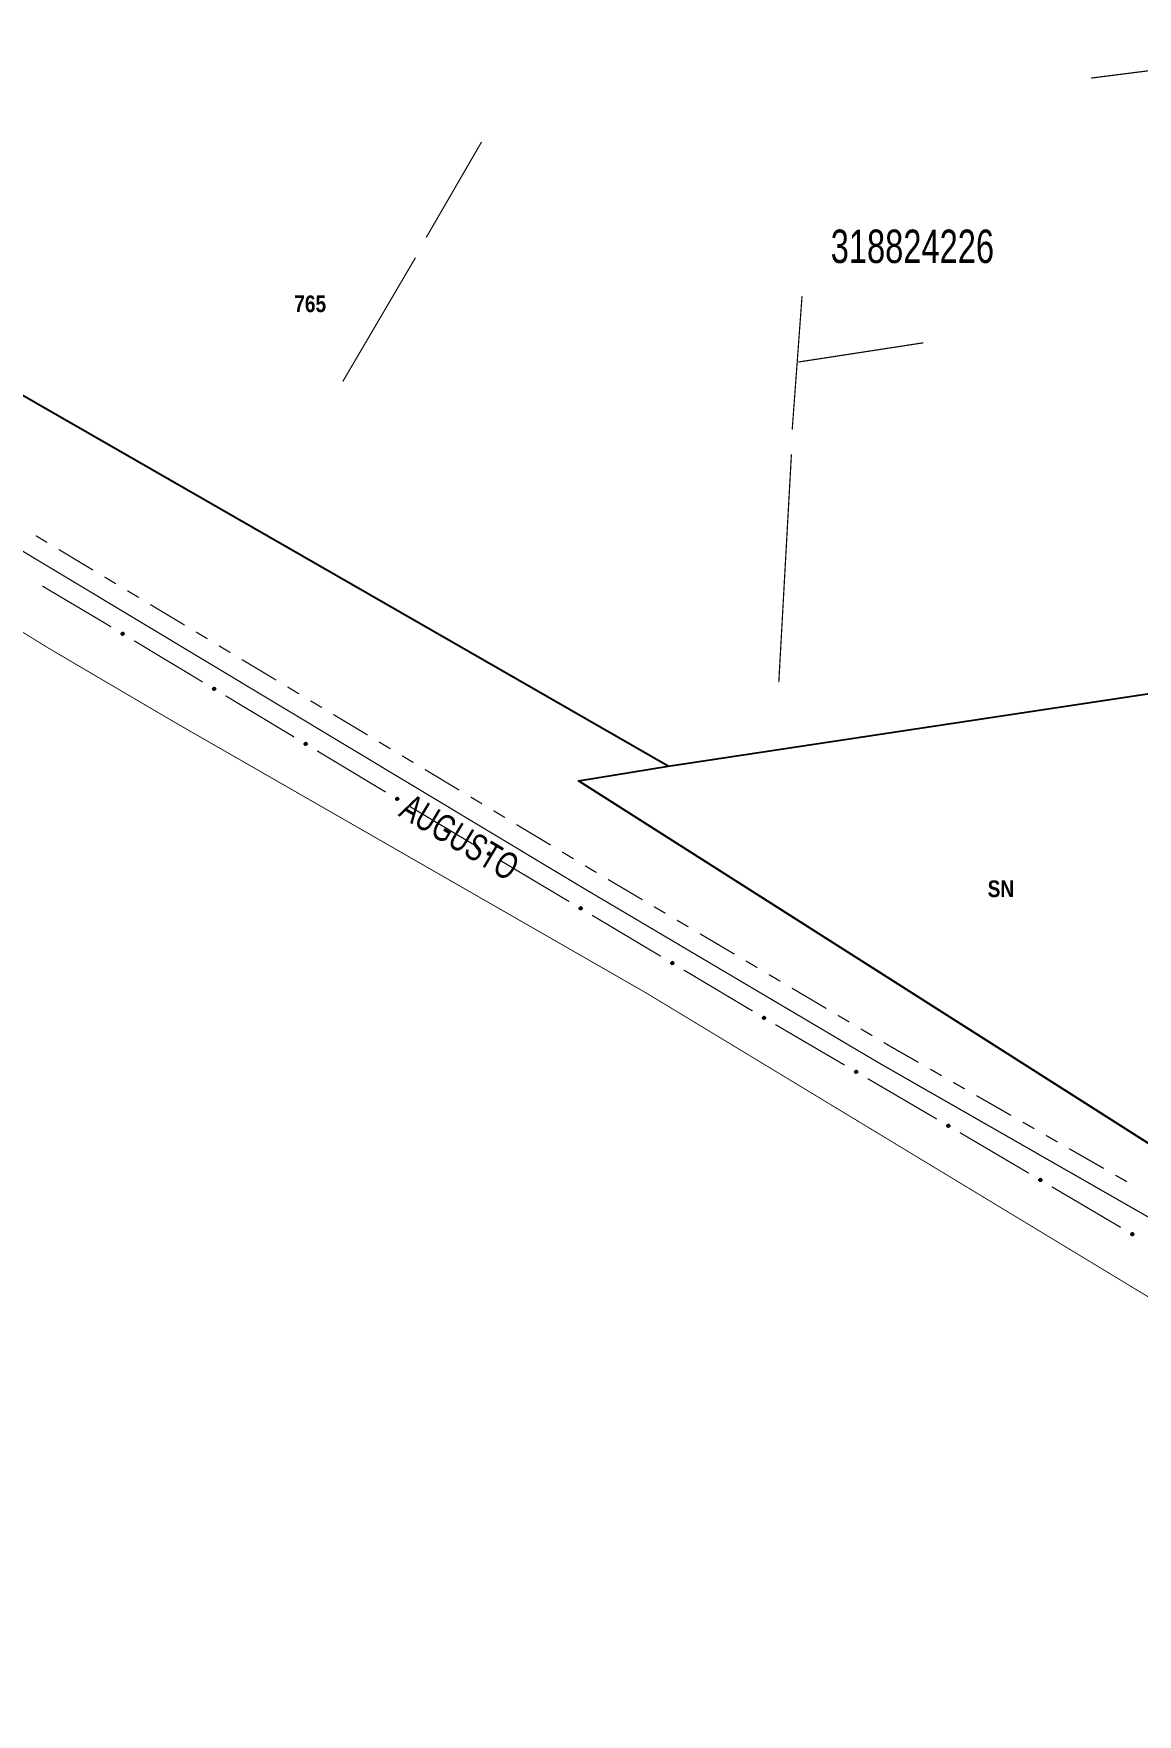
# Model space of a CAD drawing. Extents: x 203591 to 208218, y 4854879 to 4857795.
# Drawn here: x 204085.9 to 204251.3, y 4855607.2 to 4855859 of the extents above; entities that cross this region are included whole.
import ezdxf
from ezdxf.enums import TextEntityAlignment as Align

# ---------------------------------------------------------------- set-up
doc = ezdxf.new("R2010")
doc.units = 0
doc.header["$LTSCALE"] = 1.5
doc.header["$MEASUREMENT"] = 0
doc.linetypes.add('TRACO_05', pattern=[11, 7, -1, 0.5, -1, 0.5, -1])
for name, color, linetype in [('CD-MALHA-LOTES', 40, 'CONTINUOUS'), ('CD_TXT_QUADRA', 7, 'CONTINUOUS'), ('HD-VALAS-DRENOS', 170, 'CONTINUOUS'), ('LM-LIM-SETOR-FISCAL', 7, 'CONTINUOUS'), ('RU-QUADRAS', 210, 'CONTINUOUS'), ('SV-EIXO-ROD-ESTR', 7, 'CONTINUOUS'), ('SV-FX-DOM-FED', 20, 'CONTINUOUS'), ('SV-ROD-ESTADUAIS', 20, 'CONTINUOUS'), ('SV-TXT-ROD-EST', 20, 'CONTINUOUS'), ('Th_NmrPorta', 7, 'CONTINUOUS')]:
    doc.layers.add(name, color=color, linetype=linetype)
doc.styles.add('ARIAL', font='ARIAL.TTF')
doc.styles.get("Standard").update_dxf_attribs({"font": 'swisscbo.ttf'})
doc.linetypes.add('Limite', pattern='A,20,-3,[130,ltypeshp.shx,S=6.35,R=0,X=0,Y=0],-3,20', length=46)

msp = doc.modelspace()

# ---------------------------------------------------------------- linework, layer by layer
at = {"layer": 'CD-MALHA-LOTES', "linetype": 'Continuous', "flags": 128}
for points in [[(204180.98, 4855749.27), (203986.66, 4855860.84)], [(204180.98, 4855749.27), (204299.47, 4855767.18)], [(204292.08, 4855667.9), (204167.58, 4855747.08), (204180.98, 4855749.27)]]:
    msp.add_lwpolyline(points, dxfattribs=at)
at = {"layer": 'HD-VALAS-DRENOS', "linetype": 'TRACO_05', "const_width": 0.18, "flags": 128}
for points in [[(204244.37, 4855852.38), (204273.12, 4855856.05)], [(204144.75, 4855828.5), (204153.04, 4855842.82)], [(204132.26, 4855806.94), (204143.14, 4855825.48)], [(204201.05, 4855819.67), (204199.58, 4855799.71)], [(204200.5, 4855809.84), (204219.23, 4855812.72)], [(204199.46, 4855796.02), (204197.57, 4855761.85)]]:
    msp.add_lwpolyline(points, dxfattribs=at)
at = {"layer": 'LM-LIM-SETOR-FISCAL', "linetype": 'Limite', "ltscale": 0.1, "const_width": 0.13, "flags": 128}
msp.add_lwpolyline([(205796.415, 4856248.315), (205682.51, 4856182.65), (205659.3, 4856170.51), (205621.44, 4856158.01), (205507.35, 4856123.37), (205407.36, 4856092.31), (205394.74, 4856089.5), (205362.25, 4856082.61), (205354.69, 4856080.34), (205337.55, 4856076.77), (205289.87, 4856073.56), (205229.36, 4856070.3), (205219.27, 4856069.56), (205147.92, 4856065.7), (205113.32, 4856064.4), (205090.92, 4856063.16), (205009.9, 4856058.92), (204851.88, 4856050.7), (204687.08, 4856042.13), (204637.14, 4856038.78), (204603.03, 4856036.66), (204553.89, 4856035.32), (204520.66, 4856035.13), (204502.57, 4856037.61), (204484.57, 4856041.23), (204412.67, 4856060.75), (204330.68, 4856083.79), (204299.16, 4856093.11), (204270.41, 4856101.78), (204253.26, 4856107.22), (204244.69, 4856110.17), (204218.41, 4856111.79), (204202.69, 4856112.17), (204189.55, 4856111.98), (204142.89, 4856109.12), (204035.38, 4856102.27), (203993.42, 4856098.93), (203985.94, 4856098.57), (203969, 4856097.51), (203907.01, 4856092.75), (203828.45, 4856087.6), (203806.83, 4856085.89), (203745.43, 4856081.58), (203724.99, 4856080.15), (203677.22, 4856076.56), (203633.71, 4856071.22), (203591.04, 4856063.51), (203660.37, 4856023.03), (203705.27, 4855996.41), (203743.77, 4855973.31), (203818.31, 4855928.72), (203887.09, 4855887.86), (203952.66, 4855848.85), (204025, 4855805.96), (204088.2, 4855766.95), (204107.49, 4855755.62), (204177.8, 4855715.26), (204283.05, 4855651.55), (204316.3, 4855629.3), (204344.05, 4855608.74), (204359.413431, 4855596.133587), (204366.73, 4855590.13), (204395.58, 4855561.78), (204414.87, 4855540.12), (204436.53, 4855514.57), (204458.95, 4855485.04), (204486.36, 4855444.86), (204505.82, 4855416.26), (204534.16, 4855377.59), (204568.85, 4855328.27), (204604.98, 4855276.24), (204637.1, 4855229.79), (204661.77, 4855193.9), (204679.77, 4855167.91), (204703.32, 4855133.45), (204736.81, 4855084.64), (204752.67, 4855062.31), (204783.23, 4855019.37), (204803.12, 4854991.18), (204834.249649, 4854948.199642), (204845.64, 4854959.83), (204876.75, 4854964.71), (204914.35, 4854970.84), (204996.87, 4854983.31), (205090.66, 4854997.71), (205105.98, 4854999.94), (205187.94, 4855012.05), (205245.94, 4855021.11), (205272.68, 4855025.85), (205289.82, 4855028.52), (205353.63, 4855038.1), (205379.87, 4855044.32), (205380.17, 4855053.59), (205399.55, 4855054.95), (205426.54, 4855056.03), (205437.99, 4855056.62), (205499.63, 4855060.67), (205539.31, 4855063.19), (205567.09, 4855064.98), (205582.41, 4855066.09), (205635.91, 4855070), (205692.95, 4855073.42), (205739.37, 4855076.32), (205755.85, 4855076.88), (205779.09, 4855078.91), (205796.39, 4855080.33), (205832.27, 4855082.2), (205855.36, 4855083.58), (205884.96, 4855084.97), (205904.85, 4855085.43), (205945.85, 4855088.06), (205975.45, 4855089.94), (205990.04, 4855090.61), (206010.45, 4855091.62), (206021.42, 4855091.93), (206022.38, 4855094.63), (206023.19, 4855099.07), (206023.73, 4855105.32), (206023.73, 4855114.57), (206023.61, 4855122.77), (206023.73, 4855128.91), (206023.31, 4855148.74), (206059.09, 4855155.08), (206090.43, 4855139.24), (206138.56, 4855111.07), (206178.75, 4855088.19), (206206.79, 4855072.52), (206222.46, 4855062.86), (206230.38, 4855057.64), (206237.19, 4855052.51), (206245.02, 4855046.96), (206277.61, 4855028.92), (206315.11, 4855009.06), (206322.43, 4855004.94), (206334.61, 4854998.15), (206344.05, 4854991.94), (206370.01, 4854978.16), (206377.13, 4854974.52), (206383.62, 4854970.88), (206391.86, 4854965.97), (206400.96, 4854960.99), (206409.67, 4854956.24), (206418.06, 4854951.81), (206428.03, 4854946.58), (206436.74, 4854941.99), (206446.39, 4854936.45), (206454.94, 4854931.86), (206463.33, 4854927.27), (206473.94, 4854921.41), (206483.44, 4854916.66), (206493.49, 4854911.28), (206502.2, 4854906.53), (206509.16, 4854902.73), (206517.55, 4854899.17), (206528.48, 4854896), (206549.69, 4854889.67), (206564.41, 4854883.97), (206567.2, 4854879.08), (206570.83, 4854883.26), (206576.05, 4854891.17), (206582.86, 4854902.57), (206588.24, 4854910.17), (206594.1, 4854919.67), (206601.38, 4854929.09), (206611.99, 4854937.95), (206625.76, 4854949.98), (206640.32, 4854965.18), (206646.34, 4854973.73), (206650.93, 4854980.7), (206656.31, 4854989.4), (206659.8, 4854993.84), (206666.37, 4855000.56), (206674.91, 4855008.32), (206682.51, 4855016.24), (206687.1, 4855021.3), (206689.8, 4855026.21), (206695.97, 4855035.87), (206702.46, 4855046.95), (206709.74, 4855060.01), (206715.44, 4855068.88), (206721.77, 4855075.21), (206727.79, 4855082.65), (206732.22, 4855088.66), (206736.5, 4855097.05), (206739.58, 4855106.79), (206740.85, 4855116.29), (206741.17, 4855125.63), (206741.64, 4855134.02), (206741.17, 4855142.09), (206742.12, 4855150.72), (206742.75, 4855160.06), (206742.43, 4855173.36), (206743.07, 4855183.81), (206745.76, 4855192.36), (206748.45, 4855197.74), (206758.11, 4855205.5), (206768.24, 4855208.82), (206775.2, 4855210.56), (206778.84, 4855212.3), (206783.44, 4855216.26), (206786.6, 4855221.64), (206789.29, 4855225.29), (206792.14, 4855229.4), (206795.63, 4855232.73), (206801.01, 4855234.47), (206808.45, 4855236.21), (206816.52, 4855237.63), (206822.22, 4855240.17), (206827.6, 4855242.54), (206831.4, 4855244.28), (206836.63, 4855244.44), (206839.95, 4855243.97), (206842.19, 4855243.65), (206845.62, 4855240.46), (206849.62, 4855235.99), (206854.58, 4855232.12), (206859.64, 4855229.78), (206864.76, 4855227.39), (206870.2, 4855225.04), (206874.73, 4855222.3), (206878.92, 4855219.29), (206882.98, 4855215.83), (206887.98, 4855212.7), (206893.95, 4855209.85), (206900.29, 4855207.85), (206907.15, 4855206.19), (206913.73, 4855205.04), (206920.81, 4855203.6), (206927.56, 4855201.94), (206933.6, 4855200.48), (206939.89, 4855199.17), (206945.67, 4855197.5), (206951.88, 4855196.77), (206955.646692, 4855197.169441), (206957.306662, 4855197.34315), (206961.862616, 4855199.664984), (206966.527907, 4855198.429918), (206972.051755, 4855197.762708), (206977.408644, 4855196.392723), (206983.226231, 4855195.866614), (206988.517313, 4855195.575902), (206994.381656, 4855194.986132), (206999.439545, 4855194.39722), (207005.614593, 4855193.621657), (207012.363297, 4855193.601324), (207017.572169, 4855195.36525), (207023.03395, 4855199.405412), (207027.732957, 4855202.047994), (207032.274552, 4855204.906141), (207036.833943, 4855207.976499), (207041.709791, 4855210.664404), (207047.645836, 4855212.460922), (207053.627362, 4855214.050921), (207060.025663, 4855216.416757), (207065.622577, 4855219.182648), (207071.297192, 4855222.28006), (207076.000549, 4855226.442043), (207079.81713, 4855231.025691), (207081.103271, 4855236.760794), (207082.59759, 4855241.307754), (207088.023389, 4855243.939561), (207090.578395, 4855249.590665), (207089.808985, 4855256.17649), (207088.296416, 4855261.394437), (207091.682817, 4855264.782116), (207096.437455, 4855266.14688), (207101.10609, 4855269.633922), (207105.023599, 4855274.180832), (207109.741577, 4855275.556417), (207115.560457, 4855275.105675), (207120.834136, 4855274.222138), (207125.843848, 4855273.366924), (207131.736831, 4855271.630579), (207137.125757, 4855270.101991), (207140.28442, 4855270.079902), (207149.515925, 4855272.920652), (207159.750695, 4855279.150512), (207168.205506, 4855287.160332), (207178.440276, 4855293.835183), (207190.455007, 4855299.175063), (207198.909818, 4855306.294903), (207210.479558, 4855312.524764), (207226.054209, 4855320.312089), (207238.95892, 4855331.88183), (207248.7487, 4855350.571411), (207250.973651, 4855379.940753), (207256.758521, 4855404.860194), (207263.433371, 4855423.994765), (207271.888182, 4855446.689256), (207282.567942, 4855472.943668), (207294.805168, 4855494.970674), (207326.84445, 4855524.340016), (207365.558582, 4855558.159258), (207387.072345, 4855586.866424), (207407.157013, 4855615.155159), (207422.962295, 4855638.924947), (207434.532036, 4855666.069339), (207438.091956, 4855689.65381), (207436.311996, 4855734.152813), (207437.646966, 4855776.64936), (207435.867006, 4855804.683732), (207437.201976, 4855838.502973), (207442.986846, 4855862.087445), (207450.106687, 4855888.786846), (207460.341457, 4855908.811397), (207484.893222, 4855935.842551), (207514.888754, 4855951.474025), (207555.868566, 4855955.698748), (207618.394465, 4855944.291996), (207657.684388, 4855935.842551), (207679.230475, 4855930.772883), (207701.081061, 4855927.500978), (207727.335472, 4855933.285849), (207757.594794, 4855943.075629), (207797.198906, 4855948.41551), (207840.362939, 4855943.520619), (207880.857031, 4855931.060899), (207908.46854, 4855922.081144), (207928.081857, 4855916.750273), (207978.978222, 4855907.32502), (207988.919986, 4855905.773418), (208022.363859, 4855902.136547), (208058.853041, 4855901.246567), (208090.002343, 4855903.026527), (208114.955167, 4855908.683361), (208130.682304, 4855913.813432), (208161.847626, 4855928.407512), (208188.891822, 4855948.61949), (208218.286591, 4855981.057933), (208187.445907, 4855991.449903), (208165.321069, 4856010.222493), (208159.224361, 4856022.94), (208156.58974, 4856039.12589), (208148.685879, 4856065.472094), (208141.72335, 4856085.385589), (208131.121743, 4856100.600365), (208114.978287, 4856123.563692), (208106.091421, 4856139.449948), (208093.205298, 4856162.116022), (208084.73682, 4856199.326829), (208076.797221, 4856229.27502), (208073.616124, 4856257.1496), (208067.838157, 4856284.431712), (208065.021572, 4856320.096316), (208063.518292, 4856367.226456), (208062.416051, 4856397.165935), (208051.054374, 4856419.94066), (208041.168955, 4856425.250761), (208034.147983, 4856457.455812), (208021.67975, 4856492.348298), (208031.159526, 4856541.689942), (208020.976111, 4856586.808408), (208019.467809, 4856600.268866), (208028.327718, 4856624.553543), (208027.926294, 4856671.90573), (208026.162133, 4856750.628679), (208030.440265, 4856795.701991), (208034.406877, 4856848.418794), (208036.125381, 4856871.257936), (208022.299519, 4856927.922659), (208010.560024, 4856953.886397), (208008.303255, 4856989.771934), (207999.795743, 4857038.357717), (207992.204293, 4857055.360826), (207973.187812, 4857100.767903), (207964.482023, 4857136.653753), (207955.32649, 4857174.790688), (207947.06, 4857205.66), (207936.24, 4857242.09), (207927.67, 4857273.58), (207918.98, 4857320.37), (207891.61, 4857379.79), (207864.78, 4857442.58), (207832.53, 4857508.13), (207814.62, 4857556.12), (207809.96, 4857575.68), (207785.03, 4857617.04), (207772.89, 4857638.07), (207748.63, 4857685.56), (207726.14, 4857726.05), (207670.54, 4857791.94), (207637.716929, 4857752.579866), (207327.499503, 4857249.046871), (207320.676618, 4857251.493261), (207314.080136, 4857253.877844), (207301.63279, 4857226.347664), (207278.712679, 4857178.433894), (207276.5774, 4857174.787641), (207262.892453, 4857152.57806), (207252.462304, 4857134.399802), (207240.885989, 4857115.917861), (207229.906692, 4857098.269253), (207214.91377, 4857077.033986), (207202.397592, 4857060.643753), (207187.795384, 4857042.763498), (207183.851205, 4857038.068132), (207172.84771, 4857025.964287), (207149.87276, 4857002.228535), (207122.979462, 4856978.24558), (207115.279823, 4856971.792429), (207096.554824, 4856956.721089), (207093.179038, 4856954.256239), (207063.969674, 4856931.265115), (207039.009706, 4856911.05036), (207002.55255, 4856880.952023), (206995.622513, 4856875.427191), (206955.697742, 4856843.197587), (206925.76, 4856819.17), (206889.95, 4856790.29), (206863.87, 4856769.12), (206847.05, 4856755.62), (206812.934473, 4856729.478313), (206791.2, 4856713), (206771.48, 4856697.98), (206751.62, 4856684.07), (206724.81, 4856665.42), (206695.34, 4856644.45), (206670.42, 4856628.03), (206663.08, 4856623.07), (206633.21, 4856602.21), (206600.85, 4856580.16), (206591.4, 4856573.83), (206573.31, 4856561.53), (206563.13, 4856555.38), (206553.22, 4856549.54), (206544.9, 4856545.03), (206536.19, 4856541.04), (206524.84, 4856536.19), (206513.22, 4856531.58), (206498.3, 4856526.31), (206481.81, 4856521.39), (206460.98, 4856515.61), (206436.55, 4856509.25), (206404.85, 4856501.32), (206376.503498, 4856494.172169), (206338.854515, 4856484.264542), (206332.61, 4856481.61), (206321.41, 4856478.45), (206309.98, 4856474.91), (206297.27, 4856470.73), (206283.09, 4856465.93), (206265.98, 4856460.4), (206237.37, 4856450.17), (206227.79, 4856446.64), (206207.64, 4856438.98), (206187.88, 4856431.02), (206170.1, 4856423.58), (206145.59, 4856412.49), (206123.09, 4856402.3), (206095.56, 4856389.84), (206084.72388, 4856385.188271), (206064.4, 4856375.95), (206043.92, 4856366.69), (206002.95, 4856348.23), (205973.98, 4856334.81), (205918.83, 4856309.59), (205889.94, 4856296.39), (205871.28, 4856287.81), (205863.09, 4856283.51), (205834.67, 4856269.04), (205796.415, 4856248.315)], dxfattribs=at)
at = {"layer": 'RU-QUADRAS', "color": 6, "linetype": 'Continuous'}
msp.add_lwpolyline([(203967.87, 4855874.24), (203994.38, 4855881.67), (204093.07, 4855893.76), (204108.15, 4855894.2), (204108.15, 4855892.6), (204122.57, 4855891.14), (204122.57, 4855889.54), (204128.54, 4855889.25), (204137.42, 4855881.67), (204137.86, 4855878.91), (204288.47, 4855897.4), (204302.31, 4855826.9), (204323, 4855718.39, -0.0253075114), (204318.77, 4855694.21), (204314.84, 4855683.57), (204300.42, 4855662.6), (204167.58, 4855747.08), (204180.98, 4855749.27), (203986.66, 4855860.84)], format="xyb", close=True, dxfattribs=at)
at = {"layer": 'SV-EIXO-ROD-ESTR', "const_width": 0.18, "flags": 128}
for points in [[(204095.49, 4855771.39), (204087.23273, 4855776.279382)], [(204095.83595, 4855771.181889), (204095.49, 4855771.39)], [(204097.549751, 4855770.150927), (204095.83595, 4855771.181889)], [(204111.260167, 4855761.903231), (204100.977355, 4855768.089003)], [(204124.970583, 4855753.655534), (204114.687771, 4855759.841306)], [(204138.680999, 4855745.407837), (204128.398187, 4855751.59361)], [(204152.420045, 4855737.207926), (204142.115314, 4855743.357115)], [(204166.159686, 4855729.009008), (204155.854955, 4855735.158197)], [(204179.899327, 4855720.810089), (204169.594596, 4855726.959278)], [(204193.638968, 4855712.611171), (204183.334237, 4855718.760359)], [(204207.435041, 4855704.50772), (204197.079561, 4855710.571055)], [(204221.242348, 4855696.423274), (204210.886868, 4855702.486608)], [(204235.03223, 4855688.309162), (204224.693871, 4855694.401644)], [(204248.816709, 4855680.185854), (204238.47835, 4855686.278335)]]:
    msp.add_lwpolyline(points, dxfattribs=at)
at = {"layer": 'SV-EIXO-ROD-ESTR', "flags": 128}
for points in [[(204099.329929, 4855768.951572), (204099.282639, 4855768.939094), (204099.239444, 4855768.938039), (204099.203165, 4855768.947528), (204099.173292, 4855768.964274), (204099.144659, 4855768.984847), (204099.120369, 4855769.011958), (204099.100074, 4855769.04802), (204099.087223, 4855769.09537), (204099.089051, 4855769.13969), (204099.096451, 4855769.175756), (204099.112118, 4855769.207912), (204099.13257, 4855769.235391), (204099.161566, 4855769.259692), (204099.198312, 4855769.279902), (204099.246238, 4855769.291672), (204099.288592, 4855769.292415), (204099.323442, 4855769.282315), (204099.355669, 4855769.26636), (204099.384649, 4855769.245006), (204099.408339, 4855769.218255), (204099.428621, 4855769.181221), (204099.439611, 4855769.133765), (204099.440835, 4855769.09153), (204099.431227, 4855769.056547), (204099.414804, 4855769.025173), (204099.394519, 4855768.996204), (204099.368283, 4855768.970652), (204099.329929, 4855768.951572)], [(204113.040345, 4855760.703876), (204112.993055, 4855760.691397), (204112.94986, 4855760.690342), (204112.91358, 4855760.699832), (204112.883707, 4855760.716577), (204112.855075, 4855760.73715), (204112.830784, 4855760.764261), (204112.81049, 4855760.800323), (204112.797639, 4855760.847673), (204112.799466, 4855760.891993), (204112.806867, 4855760.92806), (204112.822534, 4855760.960215), (204112.842986, 4855760.987695), (204112.871982, 4855761.011995), (204112.908728, 4855761.032205), (204112.956653, 4855761.043975), (204112.999007, 4855761.044719), (204113.033858, 4855761.034618), (204113.066085, 4855761.018663), (204113.095064, 4855760.997309), (204113.118755, 4855760.970559), (204113.139037, 4855760.933524), (204113.150027, 4855760.886068), (204113.151251, 4855760.843834), (204113.141643, 4855760.80885), (204113.12522, 4855760.777476), (204113.104934, 4855760.748508), (204113.078698, 4855760.722956), (204113.040345, 4855760.703876)], [(204126.75076, 4855752.456179), (204126.703471, 4855752.4437), (204126.660276, 4855752.442646), (204126.623996, 4855752.452135), (204126.594123, 4855752.46888), (204126.565491, 4855752.489454), (204126.5412, 4855752.516565), (204126.520905, 4855752.552627), (204126.508054, 4855752.599977), (204126.509882, 4855752.644297), (204126.517283, 4855752.680363), (204126.53295, 4855752.712518), (204126.553402, 4855752.739998), (204126.582398, 4855752.764299), (204126.619144, 4855752.784509), (204126.667069, 4855752.796278), (204126.709423, 4855752.797022), (204126.744274, 4855752.786922), (204126.776501, 4855752.770966), (204126.80548, 4855752.749612), (204126.829171, 4855752.722862), (204126.849453, 4855752.685828), (204126.860443, 4855752.638372), (204126.861667, 4855752.596137), (204126.852059, 4855752.561154), (204126.835636, 4855752.52978), (204126.81535, 4855752.500811), (204126.789114, 4855752.475259), (204126.75076, 4855752.456179)], [(204140.464833, 4855744.213824), (204140.417588, 4855744.201177), (204140.374397, 4855744.199969), (204140.338083, 4855744.20933), (204140.308151, 4855744.225969), (204140.279446, 4855744.24644), (204140.255059, 4855744.273465), (204140.234636, 4855744.309454), (204140.221617, 4855744.356758), (204140.223287, 4855744.401085), (204140.23056, 4855744.437177), (204140.246113, 4855744.469388), (204140.266467, 4855744.49694), (204140.295376, 4855744.521343), (204140.33205, 4855744.541684), (204140.379933, 4855744.553624), (204140.422284, 4855744.554518), (204140.457171, 4855744.544542), (204140.489454, 4855744.528701), (204140.518509, 4855744.50745), (204140.542295, 4855744.480784), (204140.562708, 4855744.443822), (204140.573867, 4855744.396405), (204140.575241, 4855744.354175), (204140.565757, 4855744.319158), (204140.549446, 4855744.287726), (204140.529263, 4855744.258685), (204140.503118, 4855744.23304), (204140.464833, 4855744.213824)], [(204154.204474, 4855736.014906), (204154.157229, 4855736.002259), (204154.114038, 4855736.001051), (204154.077724, 4855736.010411), (204154.047792, 4855736.02705), (204154.019087, 4855736.047521), (204153.9947, 4855736.074546), (204153.974277, 4855736.110536), (204153.961258, 4855736.15784), (204153.962928, 4855736.202166), (204153.970201, 4855736.238258), (204153.985754, 4855736.270469), (204154.006108, 4855736.298021), (204154.035017, 4855736.322425), (204154.071691, 4855736.342765), (204154.119574, 4855736.354705), (204154.161925, 4855736.355599), (204154.196812, 4855736.345623), (204154.229095, 4855736.329782), (204154.25815, 4855736.308531), (204154.281936, 4855736.281866), (204154.302349, 4855736.244903), (204154.313508, 4855736.197487), (204154.314882, 4855736.155257), (204154.305398, 4855736.12024), (204154.289087, 4855736.088807), (204154.268904, 4855736.059767), (204154.242759, 4855736.034122), (204154.204474, 4855736.014906)], [(204167.944115, 4855727.815987), (204167.89687, 4855727.80334), (204167.853679, 4855727.802132), (204167.817365, 4855727.811493), (204167.787433, 4855727.828132), (204167.758728, 4855727.848603), (204167.734341, 4855727.875627), (204167.713918, 4855727.911617), (204167.700899, 4855727.958921), (204167.702569, 4855728.003248), (204167.709842, 4855728.03934), (204167.725395, 4855728.07155), (204167.745749, 4855728.099103), (204167.774658, 4855728.123506), (204167.811332, 4855728.143847), (204167.859215, 4855728.155787), (204167.901566, 4855728.156681), (204167.936453, 4855728.146705), (204167.968736, 4855728.130864), (204167.997791, 4855728.109613), (204168.021577, 4855728.082947), (204168.04199, 4855728.045985), (204168.053149, 4855727.998568), (204168.054523, 4855727.956338), (204168.045039, 4855727.921321), (204168.028728, 4855727.889889), (204168.008545, 4855727.860848), (204167.9824, 4855727.835203), (204167.944115, 4855727.815987)], [(204181.683756, 4855719.617069), (204181.636511, 4855719.604422), (204181.59332, 4855719.603214), (204181.557006, 4855719.612574), (204181.527074, 4855719.629213), (204181.498369, 4855719.649684), (204181.473982, 4855719.676709), (204181.453559, 4855719.712699), (204181.44054, 4855719.760003), (204181.44221, 4855719.804329), (204181.449483, 4855719.840421), (204181.465036, 4855719.872632), (204181.48539, 4855719.900184), (204181.514299, 4855719.924588), (204181.550973, 4855719.944928), (204181.598856, 4855719.956868), (204181.641207, 4855719.957762), (204181.676094, 4855719.947786), (204181.708377, 4855719.931945), (204181.737432, 4855719.910694), (204181.761218, 4855719.884029), (204181.781631, 4855719.847066), (204181.79279, 4855719.79965), (204181.794164, 4855719.75742), (204181.78468, 4855719.722402), (204181.768369, 4855719.69097), (204181.748186, 4855719.66193), (204181.722041, 4855719.636284), (204181.683756, 4855719.617069)], [(204195.423397, 4855711.41815), (204195.376152, 4855711.405503), (204195.332961, 4855711.404295), (204195.296647, 4855711.413656), (204195.266715, 4855711.430294), (204195.23801, 4855711.450766), (204195.213623, 4855711.47779), (204195.1932, 4855711.51378), (204195.180181, 4855711.561084), (204195.181851, 4855711.60541), (204195.189124, 4855711.641503), (204195.204677, 4855711.673713), (204195.225031, 4855711.701266), (204195.25394, 4855711.725669), (204195.290614, 4855711.74601), (204195.338497, 4855711.75795), (204195.380848, 4855711.758844), (204195.415735, 4855711.748868), (204195.448018, 4855711.733027), (204195.477073, 4855711.711776), (204195.500859, 4855711.68511), (204195.521272, 4855711.648148), (204195.532431, 4855711.600731), (204195.533805, 4855711.558501), (204195.524321, 4855711.523484), (204195.50801, 4855711.492052), (204195.487827, 4855711.463011), (204195.461682, 4855711.437366), (204195.423397, 4855711.41815)], [(204209.229324, 4855703.329571), (204209.182185, 4855703.316532), (204209.139006, 4855703.314965), (204209.102616, 4855703.324023), (204209.072546, 4855703.340413), (204209.043672, 4855703.360645), (204209.019062, 4855703.387466), (204208.99834, 4855703.423284), (204208.984928, 4855703.470479), (204208.98623, 4855703.514817), (204208.993202, 4855703.550969), (204209.008487, 4855703.583308), (204209.028611, 4855703.611028), (204209.057317, 4855703.635671), (204209.093821, 4855703.656316), (204209.141603, 4855703.668653), (204209.183945, 4855703.669899), (204209.218913, 4855703.660213), (204209.251327, 4855703.644641), (204209.280558, 4855703.623632), (204209.304564, 4855703.597165), (204209.325284, 4855703.560374), (204209.336836, 4855703.513052), (204209.338561, 4855703.470835), (204209.329369, 4855703.43574), (204209.31332, 4855703.404173), (204209.293379, 4855703.374966), (204209.267448, 4855703.349104), (204209.229324, 4855703.329571)], [(204223.036631, 4855695.245124), (204222.989492, 4855695.232085), (204222.946313, 4855695.230518), (204222.909923, 4855695.239577), (204222.879853, 4855695.255966), (204222.850979, 4855695.276198), (204222.826369, 4855695.303019), (204222.805647, 4855695.338838), (204222.792235, 4855695.386032), (204222.793537, 4855695.430371), (204222.800509, 4855695.466522), (204222.815794, 4855695.498861), (204222.835918, 4855695.526582), (204222.864624, 4855695.551225), (204222.901128, 4855695.571869), (204222.94891, 4855695.584207), (204222.991252, 4855695.585453), (204223.02622, 4855695.575767), (204223.058634, 4855695.560195), (204223.087865, 4855695.539186), (204223.111871, 4855695.512719), (204223.132591, 4855695.475928), (204223.144143, 4855695.428605), (204223.145868, 4855695.386388), (204223.136676, 4855695.351293), (204223.120627, 4855695.319727), (204223.100686, 4855695.29052), (204223.074755, 4855695.264658), (204223.036631, 4855695.245124)], [(204236.823186, 4855687.125964), (204236.776011, 4855687.113057), (204236.732828, 4855687.111612), (204236.696464, 4855687.120773), (204236.66644, 4855687.137247), (204236.637623, 4855687.15756), (204236.613088, 4855687.18445), (204236.592468, 4855687.220327), (204236.579189, 4855687.267559), (204236.580616, 4855687.311894), (204236.587689, 4855687.348026), (204236.603065, 4855687.380321), (204236.623268, 4855687.407985), (204236.652042, 4855687.432547), (204236.688604, 4855687.453089), (204236.736421, 4855687.465292), (204236.778767, 4855687.466418), (204236.813707, 4855687.456634), (204236.846077, 4855687.440971), (204236.875249, 4855687.41988), (204236.899181, 4855687.393345), (204236.919797, 4855687.356496), (204236.931215, 4855687.309141), (204236.932821, 4855687.266919), (204236.92353, 4855687.23185), (204236.907392, 4855687.200329), (204236.887369, 4855687.171178), (204236.861366, 4855687.14539), (204236.823186, 4855687.125964)], [(204250.607665, 4855679.002655), (204250.56049, 4855678.989749), (204250.517307, 4855678.988303), (204250.480942, 4855678.997464), (204250.450919, 4855679.013939), (204250.422102, 4855679.034252), (204250.397567, 4855679.061142), (204250.376947, 4855679.097019), (204250.363668, 4855679.144251), (204250.365095, 4855679.188586), (204250.372168, 4855679.224717), (204250.387544, 4855679.257013), (204250.407747, 4855679.284677), (204250.436521, 4855679.309239), (204250.473083, 4855679.32978), (204250.5209, 4855679.341983), (204250.563246, 4855679.34311), (204250.598186, 4855679.333326), (204250.630556, 4855679.317662), (204250.659727, 4855679.296571), (204250.68366, 4855679.270037), (204250.704275, 4855679.233187), (204250.715694, 4855679.185833), (204250.7173, 4855679.143611), (204250.708009, 4855679.108542), (204250.691871, 4855679.077021), (204250.671848, 4855679.04787), (204250.645845, 4855679.022081), (204250.607665, 4855679.002655)]]:
    msp.add_lwpolyline(points, close=True, dxfattribs=at)
for points in [[(204099.368283, 4855768.970652), (204099.087223, 4855769.09537)], [(204099.394519, 4855768.996204), (204099.089051, 4855769.13969)], [(204099.37742, 4855768.985988), (204099.091838, 4855769.11479)], [(204099.400851, 4855769.011702), (204099.096094, 4855769.153631)], [(204099.414804, 4855769.025173), (204099.096451, 4855769.175756)], [(204099.349312, 4855768.963087), (204099.097638, 4855769.07149)], [(204099.329929, 4855768.951572), (204099.100074, 4855769.04802)], [(204099.421012, 4855769.042569), (204099.107139, 4855769.193167)], [(204099.431227, 4855769.056547), (204099.112118, 4855769.207912)], [(204099.303894, 4855768.945822), (204099.116776, 4855769.026538)], [(204099.282639, 4855768.939094), (204099.120369, 4855769.011958)], [(204099.433454, 4855769.076487), (204099.125189, 4855769.220525)], [(204099.440835, 4855769.09153), (204099.13257, 4855769.235391)], [(204099.258019, 4855768.938386), (204099.140608, 4855768.994684)], [(204099.239444, 4855768.938039), (204099.144659, 4855768.984847)], [(204099.43888, 4855769.114625), (204099.151662, 4855769.246003)], [(204099.439611, 4855769.133765), (204099.161566, 4855769.259692)], [(204099.430037, 4855769.158161), (204099.182812, 4855769.268666)], [(204099.428621, 4855769.181221), (204099.198312, 4855769.279902)], [(204099.412535, 4855769.200538), (204099.229162, 4855769.282186)], [(204099.408339, 4855769.218255), (204099.246238, 4855769.291672)], [(204099.392448, 4855769.233323), (204099.273165, 4855769.289155)], [(204099.384649, 4855769.245006), (204099.288592, 4855769.292415)], [(204113.078698, 4855760.722956), (204112.797639, 4855760.847673)], [(204113.104934, 4855760.748508), (204112.799466, 4855760.891993)], [(204113.087836, 4855760.738291), (204112.802253, 4855760.867093)], [(204113.111267, 4855760.764006), (204112.80651, 4855760.905934)], [(204113.12522, 4855760.777476), (204112.806867, 4855760.92806)], [(204113.059728, 4855760.71539), (204112.808054, 4855760.823794)], [(204113.040345, 4855760.703876), (204112.81049, 4855760.800323)], [(204113.131428, 4855760.794872), (204112.817554, 4855760.94547)], [(204113.141643, 4855760.80885), (204112.822534, 4855760.960215)], [(204113.01431, 4855760.698125), (204112.827191, 4855760.778841)], [(204112.993055, 4855760.691397), (204112.830784, 4855760.764261)], [(204113.143869, 4855760.82879), (204112.835605, 4855760.972829)], [(204113.151251, 4855760.843834), (204112.842986, 4855760.987695)], [(204112.968434, 4855760.690689), (204112.851024, 4855760.746988)], [(204112.94986, 4855760.690342), (204112.855075, 4855760.73715)], [(204113.149296, 4855760.866928), (204112.862078, 4855760.998306)], [(204113.150027, 4855760.886068), (204112.871982, 4855761.011995)], [(204113.140453, 4855760.910465), (204112.893227, 4855761.020969)], [(204113.139037, 4855760.933524), (204112.908728, 4855761.032205)], [(204113.122951, 4855760.952841), (204112.939578, 4855761.034489)], [(204113.118755, 4855760.970559), (204112.956653, 4855761.043975)], [(204113.102863, 4855760.985626), (204112.98358, 4855761.041459)], [(204113.095064, 4855760.997309), (204112.999007, 4855761.044719)], [(204126.789114, 4855752.475259), (204126.508054, 4855752.599977)], [(204126.81535, 4855752.500811), (204126.509882, 4855752.644297)], [(204126.798252, 4855752.490594), (204126.512669, 4855752.619396)], [(204126.821683, 4855752.516309), (204126.516926, 4855752.658238)], [(204126.835636, 4855752.52978), (204126.517283, 4855752.680363)], [(204126.770144, 4855752.467693), (204126.51847, 4855752.576097)], [(204126.75076, 4855752.456179), (204126.520905, 4855752.552627)], [(204126.841843, 4855752.547176), (204126.52797, 4855752.697773)], [(204126.852059, 4855752.561154), (204126.53295, 4855752.712518)], [(204126.724725, 4855752.450429), (204126.537607, 4855752.531144)], [(204126.703471, 4855752.4437), (204126.5412, 4855752.516565)], [(204126.854285, 4855752.581093), (204126.54602, 4855752.725132)], [(204126.861667, 4855752.596137), (204126.553402, 4855752.739998)], [(204126.67885, 4855752.442993), (204126.56144, 4855752.499291)], [(204126.660276, 4855752.442646), (204126.565491, 4855752.489454)], [(204126.859711, 4855752.619231), (204126.572493, 4855752.750609)], [(204126.860443, 4855752.638372), (204126.582398, 4855752.764299)], [(204126.850869, 4855752.662768), (204126.603643, 4855752.773273)], [(204126.849453, 4855752.685828), (204126.619144, 4855752.784509)], [(204126.833366, 4855752.705145), (204126.649993, 4855752.786792)], [(204126.829171, 4855752.722862), (204126.667069, 4855752.796278)], [(204126.813279, 4855752.73793), (204126.693996, 4855752.793762)], [(204126.80548, 4855752.749612), (204126.709423, 4855752.797022)], [(204140.503118, 4855744.23304), (204140.221617, 4855744.356758)], [(204140.529263, 4855744.258685), (204140.223287, 4855744.401085)], [(204140.512201, 4855744.248408), (204140.226163, 4855744.376194)], [(204140.535541, 4855744.274206), (204140.230282, 4855744.41505)], [(204140.549446, 4855744.287726), (204140.23056, 4855744.437177)], [(204140.484175, 4855744.225407), (204140.232117, 4855744.332916)], [(204140.464833, 4855744.213824), (204140.234636, 4855744.309454)], [(204140.555592, 4855744.305144), (204140.241185, 4855744.454625)], [(204140.565757, 4855744.319158), (204140.246113, 4855744.469388)], [(204140.438818, 4855744.207981), (204140.251414, 4855744.288031)], [(204140.417588, 4855744.201177), (204140.255059, 4855744.273465)], [(204140.567913, 4855744.339106), (204140.259138, 4855744.482048)], [(204140.575241, 4855744.354175), (204140.266467, 4855744.49694)], [(204140.39297, 4855744.200382), (204140.27536, 4855744.256263)], [(204140.374397, 4855744.199969), (204140.279446, 4855744.24644)], [(204140.573203, 4855744.377263), (204140.28552, 4855744.507619)], [(204140.573867, 4855744.396405), (204140.295376, 4855744.521343)], [(204140.564206, 4855744.420768), (204140.31659, 4855744.530393)], [(204140.562708, 4855744.443822), (204140.33205, 4855744.541684)], [(204140.546553, 4855744.463082), (204140.362891, 4855744.544077)], [(204140.542295, 4855744.480784), (204140.379933, 4855744.553624)], [(204140.52635, 4855744.495795), (204140.406869, 4855744.551203)], [(204140.518509, 4855744.50745), (204140.422284, 4855744.554518)], [(204154.242759, 4855736.034122), (204153.961258, 4855736.15784)], [(204154.268904, 4855736.059767), (204153.962928, 4855736.202166)], [(204154.251842, 4855736.049489), (204153.965804, 4855736.177276)], [(204154.275182, 4855736.075287), (204153.969923, 4855736.216132)], [(204154.289087, 4855736.088807), (204153.970201, 4855736.238258)], [(204154.223816, 4855736.026489), (204153.971758, 4855736.133997)], [(204154.295233, 4855736.106225), (204153.980826, 4855736.255706)], [(204154.305398, 4855736.12024), (204153.985754, 4855736.270469)], [(204154.307554, 4855736.140187), (204153.998779, 4855736.283129)], [(204154.314882, 4855736.155257), (204154.006108, 4855736.298021)], [(204154.312844, 4855736.178344), (204154.025161, 4855736.3087)], [(204154.313508, 4855736.197487), (204154.035017, 4855736.322425)], [(204154.303847, 4855736.221849), (204154.056231, 4855736.331474)], [(204154.302349, 4855736.244903), (204154.071691, 4855736.342765)], [(204154.286194, 4855736.264163), (204154.102532, 4855736.345159)], [(204154.281936, 4855736.281866), (204154.119574, 4855736.354705)], [(204154.265991, 4855736.296877), (204154.14651, 4855736.352285)], [(204154.25815, 4855736.308531), (204154.161925, 4855736.355599)], [(204154.204474, 4855736.014906), (204153.974277, 4855736.110536)], [(204154.178459, 4855736.009063), (204153.991055, 4855736.089113)], [(204154.157229, 4855736.002259), (204153.9947, 4855736.074546)], [(204154.132611, 4855736.001464), (204154.015001, 4855736.057345)], [(204154.114038, 4855736.001051), (204154.019087, 4855736.047521)], [(204167.9824, 4855727.835203), (204167.700899, 4855727.958921)], [(204168.008545, 4855727.860848), (204167.702569, 4855728.003248)], [(204167.991483, 4855727.850571), (204167.705445, 4855727.978357)], [(204168.014823, 4855727.876369), (204167.709564, 4855728.017213)], [(204168.028728, 4855727.889889), (204167.709842, 4855728.03934)], [(204167.963457, 4855727.82757), (204167.711399, 4855727.935079)], [(204167.944115, 4855727.815987), (204167.713918, 4855727.911617)], [(204168.034874, 4855727.907307), (204167.720467, 4855728.056788)], [(204168.045039, 4855727.921321), (204167.725395, 4855728.07155)], [(204167.9181, 4855727.810144), (204167.730696, 4855727.890194)], [(204167.89687, 4855727.80334), (204167.734341, 4855727.875627)], [(204168.047195, 4855727.941268), (204167.73842, 4855728.084211)], [(204168.054523, 4855727.956338), (204167.745749, 4855728.099103)], [(204167.872252, 4855727.802545), (204167.754642, 4855727.858426)], [(204167.853679, 4855727.802132), (204167.758728, 4855727.848603)], [(204168.052485, 4855727.979426), (204167.764802, 4855728.109782)], [(204168.053149, 4855727.998568), (204167.774658, 4855728.123506)], [(204168.043488, 4855728.022931), (204167.795871, 4855728.132556)], [(204168.04199, 4855728.045985), (204167.811332, 4855728.143847)], [(204168.025835, 4855728.065245), (204167.842173, 4855728.14624)], [(204168.021577, 4855728.082947), (204167.859215, 4855728.155787)], [(204168.005632, 4855728.097958), (204167.886151, 4855728.153366)], [(204167.997791, 4855728.109613), (204167.901566, 4855728.156681)], [(204181.722041, 4855719.636284), (204181.44054, 4855719.760003)], [(204181.748186, 4855719.66193), (204181.44221, 4855719.804329)], [(204181.731124, 4855719.651652), (204181.445086, 4855719.779438)], [(204181.754464, 4855719.67745), (204181.449205, 4855719.818295)], [(204181.768369, 4855719.69097), (204181.449483, 4855719.840421)], [(204181.703098, 4855719.628652), (204181.45104, 4855719.73616)], [(204181.683756, 4855719.617069), (204181.453559, 4855719.712699)], [(204181.774515, 4855719.708388), (204181.460108, 4855719.857869)], [(204181.78468, 4855719.722402), (204181.465036, 4855719.872632)], [(204181.657741, 4855719.611225), (204181.470337, 4855719.691276)], [(204181.636511, 4855719.604422), (204181.473982, 4855719.676709)], [(204181.786836, 4855719.74235), (204181.478061, 4855719.885292)], [(204181.794164, 4855719.75742), (204181.48539, 4855719.900184)], [(204181.611893, 4855719.603627), (204181.494283, 4855719.659507)], [(204181.59332, 4855719.603214), (204181.498369, 4855719.649684)], [(204181.792126, 4855719.780507), (204181.504443, 4855719.910863)], [(204181.79279, 4855719.79965), (204181.514299, 4855719.924588)], [(204181.783129, 4855719.824012), (204181.535512, 4855719.933637)], [(204181.781631, 4855719.847066), (204181.550973, 4855719.944928)], [(204181.765476, 4855719.866326), (204181.581814, 4855719.947322)], [(204181.761218, 4855719.884029), (204181.598856, 4855719.956868)], [(204181.745273, 4855719.89904), (204181.625792, 4855719.954448)], [(204181.737432, 4855719.910694), (204181.641207, 4855719.957762)], [(204195.461682, 4855711.437366), (204195.180181, 4855711.561084)], [(204195.487827, 4855711.463011), (204195.181851, 4855711.60541)], [(204195.470765, 4855711.452734), (204195.184727, 4855711.58052)], [(204195.494105, 4855711.478532), (204195.188846, 4855711.619376)], [(204195.50801, 4855711.492052), (204195.189124, 4855711.641503)], [(204195.442739, 4855711.429733), (204195.190681, 4855711.537242)], [(204195.423397, 4855711.41815), (204195.1932, 4855711.51378)], [(204195.514156, 4855711.50947), (204195.199749, 4855711.658951)], [(204195.524321, 4855711.523484), (204195.204677, 4855711.673713)], [(204195.397382, 4855711.412307), (204195.209978, 4855711.492357)], [(204195.376152, 4855711.405503), (204195.213623, 4855711.47779)], [(204195.526477, 4855711.543431), (204195.217702, 4855711.686374)], [(204195.533805, 4855711.558501), (204195.225031, 4855711.701266)], [(204195.351534, 4855711.404708), (204195.233924, 4855711.460589)], [(204195.332961, 4855711.404295), (204195.23801, 4855711.450766)], [(204195.531767, 4855711.581588), (204195.244084, 4855711.711945)], [(204195.532431, 4855711.600731), (204195.25394, 4855711.725669)], [(204195.52277, 4855711.625093), (204195.275153, 4855711.734719)], [(204195.521272, 4855711.648148), (204195.290614, 4855711.74601)], [(204195.505117, 4855711.667408), (204195.321455, 4855711.748403)], [(204195.500859, 4855711.68511), (204195.338497, 4855711.75795)], [(204195.484914, 4855711.700121), (204195.365433, 4855711.755529)], [(204195.477073, 4855711.711776), (204195.380848, 4855711.758844)], [(204209.267448, 4855703.349104), (204208.984928, 4855703.470479)], [(204209.293379, 4855703.374966), (204208.98623, 4855703.514817)], [(204209.276403, 4855703.364547), (204208.989312, 4855703.489952)], [(204209.299527, 4855703.390538), (204208.993108, 4855703.528841)], [(204209.31332, 4855703.404173), (204208.993202, 4855703.550969)], [(204209.248569, 4855703.341314), (204208.995626, 4855703.446724)], [(204209.229324, 4855703.329571), (204208.99834, 4855703.423284)], [(204209.31932, 4855703.421642), (204209.003682, 4855703.568505)], [(204209.329369, 4855703.43574), (204209.008487, 4855703.583308)], [(204209.203358, 4855703.323512), (204209.015296, 4855703.402002)], [(204209.182185, 4855703.316532), (204209.019062, 4855703.387466)], [(204209.331359, 4855703.455704), (204209.021407, 4855703.596076)], [(204209.338561, 4855703.470835), (204209.028611, 4855703.611028)], [(204209.336332, 4855703.493904), (204209.047576, 4855703.621865)], [(204209.336836, 4855703.513052), (204209.057317, 4855703.635671)], [(204209.326974, 4855703.537333), (204209.078454, 4855703.644897)], [(204209.325284, 4855703.560374), (204209.093821, 4855703.656316)], [(204209.30897, 4855703.579499), (204209.124641, 4855703.658965)], [(204209.304564, 4855703.597165), (204209.141603, 4855703.668653)], [(204209.288495, 4855703.612043), (204209.168558, 4855703.666457)], [(204209.280558, 4855703.623632), (204209.183945, 4855703.669899)], [(204209.157575, 4855703.315532), (204209.039505, 4855703.370433)], [(204209.139006, 4855703.314965), (204209.043672, 4855703.360645)], [(204223.074755, 4855695.264658), (204222.792235, 4855695.386032)], [(204223.100686, 4855695.29052), (204222.793537, 4855695.430371)], [(204223.08371, 4855695.280101), (204222.796619, 4855695.405505)], [(204223.106834, 4855695.306091), (204222.800415, 4855695.444394)], [(204223.120627, 4855695.319727), (204222.800509, 4855695.466522)], [(204223.055876, 4855695.256868), (204222.802933, 4855695.362278)], [(204223.036631, 4855695.245124), (204222.805647, 4855695.338838)], [(204223.126627, 4855695.337195), (204222.810989, 4855695.484058)], [(204223.136676, 4855695.351293), (204222.815794, 4855695.498861)], [(204223.010665, 4855695.239065), (204222.822603, 4855695.317555)], [(204222.989492, 4855695.232085), (204222.826369, 4855695.303019)], [(204223.138666, 4855695.371258), (204222.828714, 4855695.511629)], [(204223.145868, 4855695.386388), (204222.835918, 4855695.526582)], [(204222.964882, 4855695.231086), (204222.846812, 4855695.285987)], [(204222.946313, 4855695.230518), (204222.850979, 4855695.276198)], [(204223.143639, 4855695.409458), (204222.854883, 4855695.537419)], [(204223.144143, 4855695.428605), (204222.864624, 4855695.551225)], [(204223.134281, 4855695.452887), (204222.885761, 4855695.56045)], [(204223.132591, 4855695.475928), (204222.901128, 4855695.571869)], [(204223.116277, 4855695.495053), (204222.931948, 4855695.574519)], [(204223.111871, 4855695.512719), (204222.94891, 4855695.584207)], [(204223.095802, 4855695.527597), (204222.975865, 4855695.58201)], [(204223.087865, 4855695.539186), (204222.991252, 4855695.585453)], [(204236.861366, 4855687.14539), (204236.579189, 4855687.267559)], [(204236.887369, 4855687.171178), (204236.580616, 4855687.311894)], [(204236.870364, 4855687.160807), (204236.583628, 4855687.28702)], [(204236.893562, 4855687.186733), (204236.587533, 4855687.325898)], [(204236.907392, 4855687.200329), (204236.587689, 4855687.348026)], [(204236.842465, 4855687.137653), (204236.58982, 4855687.243775)], [(204236.823186, 4855687.125964), (204236.592468, 4855687.220327)], [(204236.913442, 4855687.21778), (204236.598219, 4855687.365532)], [(204236.92353, 4855687.23185), (204236.603065, 4855687.380321)], [(204236.797204, 4855687.119978), (204236.609363, 4855687.198997)], [(204236.776011, 4855687.113057), (204236.613088, 4855687.18445)], [(204236.925576, 4855687.251809), (204236.616021, 4855687.393053)], [(204236.932821, 4855687.266919), (204236.623268, 4855687.407985)], [(204236.751398, 4855687.112127), (204236.633483, 4855687.167361)], [(204236.732828, 4855687.111612), (204236.637623, 4855687.15756)], [(204236.930657, 4855687.289995), (204236.642262, 4855687.418769)], [(204236.931215, 4855687.309141), (204236.652042, 4855687.432547)], [(204236.921421, 4855687.33345), (204236.673206, 4855687.441713)], [(204236.919797, 4855687.356496), (204236.688604, 4855687.453089)], [(204236.903536, 4855687.375666), (204236.719432, 4855687.455651)], [(204236.899181, 4855687.393345), (204236.736421, 4855687.465292)], [(204236.883153, 4855687.408268), (204236.76337, 4855687.463019)], [(204236.875249, 4855687.41988), (204236.778767, 4855687.466418)], [(204250.645845, 4855679.022081), (204250.363668, 4855679.144251)], [(204250.671848, 4855679.04787), (204250.365095, 4855679.188586)], [(204250.654843, 4855679.037499), (204250.368107, 4855679.163711)], [(204250.67804, 4855679.063424), (204250.372012, 4855679.20259)], [(204250.691871, 4855679.077021), (204250.372168, 4855679.224717)], [(204250.626944, 4855679.014344), (204250.374299, 4855679.120466)], [(204250.607665, 4855679.002655), (204250.376947, 4855679.097019)], [(204250.697921, 4855679.094472), (204250.382698, 4855679.242224)], [(204250.708009, 4855679.108542), (204250.387544, 4855679.257013)], [(204250.581683, 4855678.996669), (204250.393842, 4855679.075689)], [(204250.56049, 4855678.989749), (204250.397567, 4855679.061142)], [(204250.710055, 4855679.128501), (204250.4005, 4855679.269745)], [(204250.7173, 4855679.143611), (204250.407747, 4855679.284677)], [(204250.535877, 4855678.988819), (204250.417962, 4855679.044052)], [(204250.517307, 4855678.988303), (204250.422102, 4855679.034252)], [(204250.715136, 4855679.166686), (204250.426741, 4855679.29546)], [(204250.715694, 4855679.185833), (204250.436521, 4855679.309239)], [(204250.7059, 4855679.210141), (204250.457685, 4855679.318405)], [(204250.704275, 4855679.233187), (204250.473083, 4855679.32978)], [(204250.688015, 4855679.252358), (204250.503911, 4855679.332343)], [(204250.68366, 4855679.270037), (204250.5209, 4855679.341983)], [(204250.667632, 4855679.28496), (204250.547849, 4855679.339711)], [(204250.659727, 4855679.296571), (204250.563246, 4855679.34311)]]:
    msp.add_lwpolyline(points, dxfattribs=at)
at = {"layer": 'SV-FX-DOM-FED', "const_width": 0.18, "flags": 128}
for points in [[(204087.970285, 4855782.794383), (204086.25597, 4855783.82449)], [(204094.827548, 4855778.673952), (204089.684601, 4855781.764275)], [(204098.256179, 4855776.613736), (204096.541863, 4855777.643844)], [(204101.68481, 4855774.553521), (204099.970495, 4855775.583629)], [(204108.542073, 4855770.43309), (204103.399126, 4855773.523413)], [(204111.970704, 4855768.372875), (204110.256389, 4855769.402983)], [(204115.399336, 4855766.312659), (204113.68502, 4855767.342767)], [(204122.256598, 4855762.192229), (204117.113651, 4855765.282552)], [(204125.685229, 4855760.132013), (204123.970914, 4855761.162121)], [(204129.113861, 4855758.071798), (204127.399545, 4855759.101906)], [(204135.971123, 4855753.951367), (204130.828176, 4855757.04169)], [(204139.399754, 4855751.891152), (204137.685439, 4855752.921259)], [(204142.828386, 4855749.830936), (204141.11407, 4855750.861044)], [(204149.685648, 4855745.710505), (204144.542701, 4855748.800828)], [(204153.11428, 4855743.65029), (204151.399964, 4855744.680398)], [(204156.542911, 4855741.590075), (204154.828595, 4855742.620182)], [(204163.400173, 4855737.469644), (204158.257227, 4855740.559967)], [(204166.828805, 4855735.409428), (204165.114489, 4855736.439536)], [(204169.89, 4855733.57), (204168.54312, 4855734.379321)], [(204170.258982, 4855733.351806), (204169.89, 4855733.57)], [(204177.145095, 4855729.279775), (204171.98051, 4855732.333799)], [(204180.588152, 4855727.243759), (204178.866624, 4855728.261767)], [(204184.031209, 4855725.207743), (204182.30968, 4855726.225751)], [(204190.917322, 4855721.135711), (204185.752737, 4855724.189735)], [(204194.360379, 4855719.099695), (204192.63885, 4855720.117703)], [(204197.803435, 4855717.063679), (204196.081907, 4855718.081687)], [(204204.689549, 4855712.991647), (204199.524964, 4855716.045671)], [(204208.132605, 4855710.955631), (204206.411077, 4855711.973639)], [(204211.575662, 4855708.919615), (204209.854134, 4855709.937623)], [(204214.23, 4855707.35), (204213.29719, 4855707.901607)], [(204215.025287, 4855706.89489), (204214.23, 4855707.35)], [(204218.497018, 4855704.908163), (204215.025287, 4855706.89489)], [(204221.968749, 4855702.921436), (204220.232884, 4855703.9148)], [(204225.44048, 4855700.934709), (204223.704615, 4855701.928073)], [(204232.383942, 4855696.961255), (204227.176345, 4855699.941346)], [(204235.855673, 4855694.974528), (204234.119807, 4855695.967892)], [(204239.327404, 4855692.987801), (204237.591538, 4855693.981164)], [(204246.270865, 4855689.014347), (204241.063269, 4855691.994437)], [(204249.742596, 4855687.02762), (204248.006731, 4855688.020983)]]:
    msp.add_lwpolyline(points, dxfattribs=at)
at = {"layer": 'SV-ROD-ESTADUAIS', "const_width": 0.18, "flags": 128}
for points in [[(204044.16, 4855805.62), (204168.35, 4855730.99)], [(204168.35, 4855730.99), (204212.72, 4855704.75)], [(204212.72, 4855704.75), (204255.73, 4855680.14)]]:
    msp.add_lwpolyline(points, dxfattribs=at)

# ---------------------------------------------------------------- texts
at = {"layer": 'CD_TXT_QUADRA', "style": 'ARIAL', "width": 0.7}
msp.add_text('318824226', height=5, dxfattribs=at).set_placement((204205.35, 4855824.68))
at = {"layer": 'SV-TXT-ROD-EST', "style": 'ARIAL', "width": 0.7}
msp.add_text('AUGUSTO', height=4, rotation=329, dxfattribs=at).set_placement((204140.45, 4855741.93))
at = {"layer": 'Th_NmrPorta', "color": 1}
for s, p in [('765', (204124.970366, 4855818.569086)), ('SN', (204228.860366, 4855730.929086))]:
    msp.add_text(s, height=2.5, dxfattribs=at).set_placement(p, align=Align.MIDDLE_LEFT)

doc.saveas('drawing.dxf')
